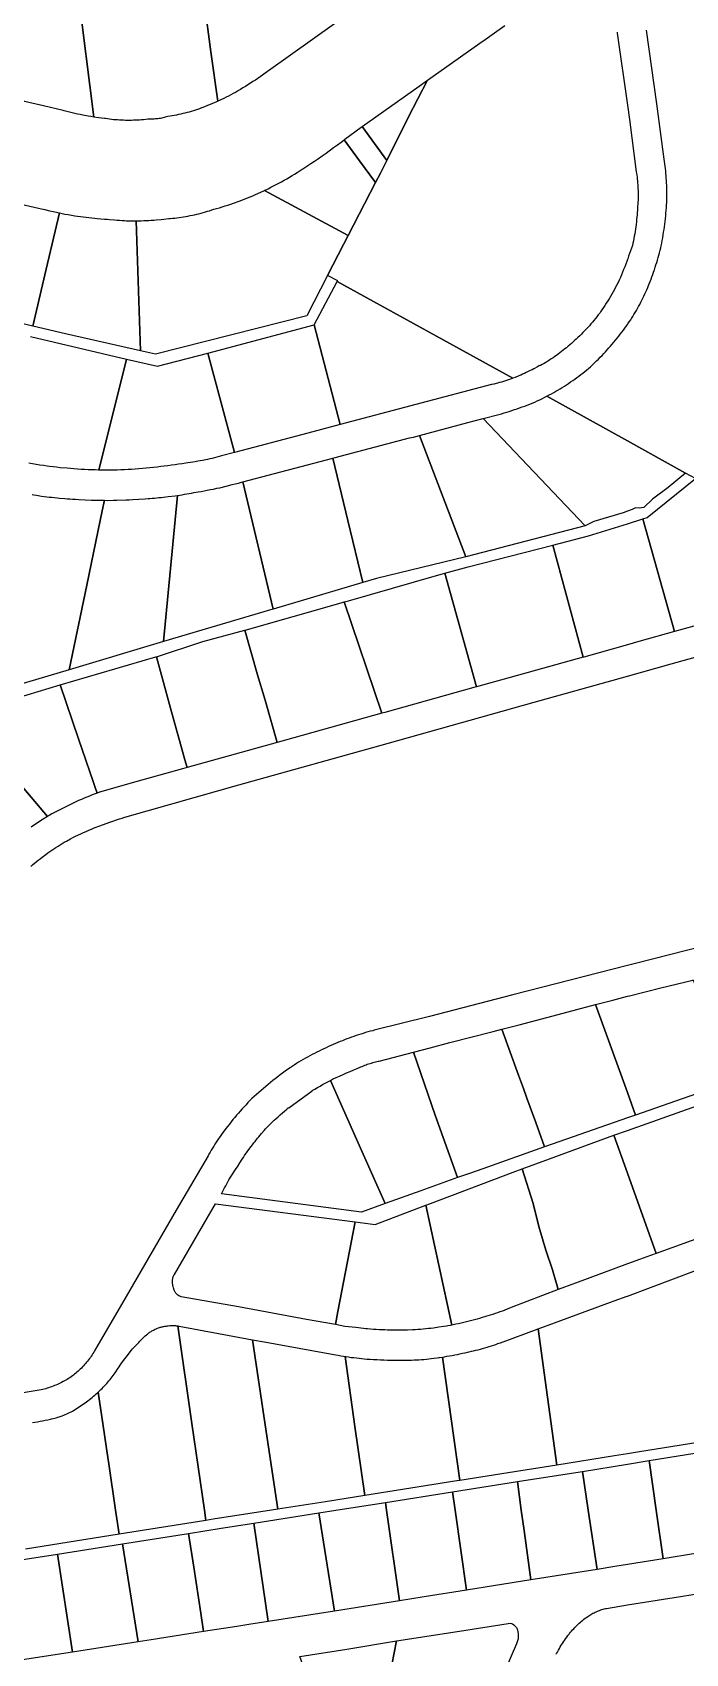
# Model space of a CAD drawing. Header units: metres. Extents: x 3 to 1005126, y 39 to 4383651.
# Drawn here: x 478726.8 to 478923.6, y 4365252.1 to 4365740.9 of the extents above; entities that cross this region are included whole.
import ezdxf

# ---------------------------------------------------------------- set-up
doc = ezdxf.new("R2010")
doc.units = ezdxf.units.M
doc.header["$MEASUREMENT"] = 0
doc.layers.add('TM_Llucmajor', color=7, linetype='Continuous')

msp = doc.modelspace()

# ---------------------------------------------------------------- linework, layer by layer
at = {"layer": 'TM_Llucmajor', "linetype": 'Continuous', "flags": 128}
for points in [[(478837.72, 4365757.76), (478797.96, 4365729.33), (478797.59, 4365729.06), (478796.87, 4365728.54), (478796.15, 4365728.03), (478795.42, 4365727.52), (478794.69, 4365727.01), (478793.96, 4365726.52), (478793.22, 4365726.03), (478792.48, 4365725.55), (478791.73, 4365725.07), (478790.98, 4365724.6), (478790.22, 4365724.14), (478789.46, 4365723.69), (478788.7, 4365723.24), (478788.62, 4365723.19), (478787.93, 4365722.81), (478787.24, 4365722.43), (478786.54, 4365722.05), (478785.84, 4365721.69), (478785.13, 4365721.33), (478784.42, 4365720.97), (478783.71, 4365720.63), (478782.61, 4365720.13), (478780.59, 4365735), (478778.62, 4365749.53)], [(478740.53, 4365752.85), (478745.28, 4365715.34), (478744.38, 4365715.49), (478743.57, 4365715.63), (478741.95, 4365715.93), (478741.14, 4365716.1), (478740.34, 4365716.27), (478739.53, 4365716.45), (478738.73, 4365716.63), (478737.13, 4365717.03), (478736.34, 4365717.24), (478736.02, 4365717.32), (478730.08, 4365718.74), (478725.7, 4365719.77), (478724.44, 4365720.07), (478724.14, 4365720.14), (478721.17, 4365720.83), (478718.19, 4365721.52), (478716.85, 4365721.83), (478706.35, 4365724.35), (478704.6, 4365724.78), (478703.01, 4365725.17), (478700.42, 4365745.82)], [(478778.62, 4365749.53), (478780.59, 4365735), (478782.61, 4365720.13), (478782.27, 4365719.96), (478781.55, 4365719.63), (478780.82, 4365719.32), (478780.09, 4365719.01), (478779.36, 4365718.71), (478778.62, 4365718.41), (478777.88, 4365718.13), (478777.77, 4365718.09), (478777.15, 4365717.87), (478776.53, 4365717.65), (478775.91, 4365717.45), (478775.28, 4365717.25), (478774.65, 4365717.06), (478774.02, 4365716.88), (478773.38, 4365716.7), (478772.75, 4365716.54), (478772.11, 4365716.38), (478771.47, 4365716.23), (478770.83, 4365716.08), (478770.18, 4365715.95), (478769.54, 4365715.82), (478768.89, 4365715.7), (478768.24, 4365715.59), (478767.54, 4365715.48), (478767.18, 4365715.38), (478766.82, 4365715.28), (478766.46, 4365715.19), (478766.09, 4365715.11), (478765.73, 4365715.04), (478765.36, 4365714.97), (478764.99, 4365714.91), (478764.62, 4365714.86), (478764.25, 4365714.82), (478763.87, 4365714.79), (478763.5, 4365714.76), (478763.13, 4365714.74), (478762.75, 4365714.73), (478762.38, 4365714.73), (478762, 4365714.76), (478761.51, 4365714.7), (478760.91, 4365714.63), (478760.3, 4365714.56), (478759.69, 4365714.51), (478759.09, 4365714.46), (478758.48, 4365714.42), (478757.87, 4365714.39), (478757.26, 4365714.37), (478756.66, 4365714.35), (478754.83, 4365714.35), (478754.22, 4365714.37), (478753.61, 4365714.4), (478753.01, 4365714.43), (478752.4, 4365714.47), (478751.79, 4365714.52), (478751.19, 4365714.57), (478750.58, 4365714.64), (478749.98, 4365714.71), (478749.37, 4365714.79), (478748.77, 4365714.88), (478748.46, 4365714.91), (478747.64, 4365715.01), (478746.83, 4365715.12), (478745.28, 4365715.34), (478740.53, 4365752.85)], [(478902.99, 4365741), (478903.01, 4365740.83), (478903.02, 4365740.66), (478906.11, 4365718.9), (478906.72, 4365714.61), (478908.77, 4365698.81), (478908.83, 4365698.41), (478908.91, 4365697.83), (478908.99, 4365697.25), (478909.06, 4365696.67), (478909.12, 4365696.09), (478909.17, 4365695.51), (478909.22, 4365694.93), (478909.25, 4365694.34), (478909.28, 4365693.76), (478909.3, 4365693.17), (478909.32, 4365692.59), (478909.32, 4365692.01), (478909.32, 4365691.42), (478909.31, 4365690.84), (478909.29, 4365690.25), (478909.26, 4365689.67), (478909.22, 4365689.09), (478909.18, 4365688.51), (478909.16, 4365688.01), (478909.12, 4365687.29), (478909.07, 4365686.58), (478909.01, 4365685.86), (478908.95, 4365685.15), (478908.88, 4365684.44), (478908.8, 4365683.72), (478908.71, 4365683.01), (478908.62, 4365682.3), (478908.52, 4365681.59), (478908.41, 4365680.89), (478908.29, 4365680.18), (478908.16, 4365679.47), (478908.03, 4365678.77), (478907.89, 4365678.07), (478907.74, 4365677.37), (478907.58, 4365676.68), (478907.31, 4365675.87), (478907.04, 4365675.05), (478906.76, 4365674.23), (478906.47, 4365673.42), (478906.18, 4365672.61), (478906.11, 4365672.42), (478905.88, 4365671.8), (478905.58, 4365670.99), (478905.27, 4365670.18), (478904.96, 4365669.38), (478904.64, 4365668.58), (478904.32, 4365667.78), (478903.99, 4365666.98), (478903.66, 4365666.19), (478903.28, 4365665.43), (478902.91, 4365664.73), (478902.54, 4365664.03), (478902.16, 4365663.33), (478901.77, 4365662.64), (478901.38, 4365661.95), (478900.98, 4365661.27), (478900.57, 4365660.59), (478900.16, 4365659.91), (478899.73, 4365659.24), (478899.31, 4365658.57), (478898.87, 4365657.91), (478898.43, 4365657.25), (478897.99, 4365656.6), (478897.75, 4365656.27), (478897.32, 4365655.7), (478896.88, 4365655.14), (478896.44, 4365654.59), (478896, 4365654.05), (478895.54, 4365653.51), (478895.09, 4365652.98), (478894.62, 4365652.45), (478894.15, 4365651.93), (478893.67, 4365651.41), (478893.19, 4365650.9), (478892.7, 4365650.4), (478892.21, 4365649.9), (478891.71, 4365649.4), (478891.2, 4365648.91), (478890.69, 4365648.43), (478890.18, 4365647.96), (478889.65, 4365647.49), (478889.2, 4365647.08), (478888.73, 4365646.66), (478888.24, 4365646.25), (478887.76, 4365645.83), (478887.27, 4365645.43), (478886.77, 4365645.03), (478886.27, 4365644.64), (478885.76, 4365644.25), (478885.25, 4365643.87), (478884.73, 4365643.5), (478884.21, 4365643.13), (478883.68, 4365642.77), (478883.15, 4365642.42), (478882.62, 4365642.07), (478882.08, 4365641.73), (478881.53, 4365641.4), (478880.99, 4365641.08), (478880.43, 4365640.76), (478879.88, 4365640.45), (478879.64, 4365640.31), (478879.59, 4365640.41), (478879.04, 4365640.1), (478877.92, 4365639.48), (478877.35, 4365639.19), (478876.79, 4365638.9), (478876.19, 4365638.6), (478875.62, 4365638.33), (478875.06, 4365638.06), (478874.52, 4365637.81), (478873.95, 4365637.57), (478873.38, 4365637.32), (478872.24, 4365636.86), (478871.59, 4365636.62), (478818.66, 4365665.78), (478818.66, 4365665.78), (478818.79, 4365666.02), (478815.73, 4365667.59), (478820.55, 4365676.93), (478821.98, 4365679.69), (478830.2, 4365695.61), (478831.66, 4365698.44), (478833.57, 4365702.26), (478840.05, 4365715.2), (478845.86, 4365726.43), (478861.63, 4365737.63), (478863.5, 4365738.95), (478865.37, 4365740.28), (478869.13, 4365742.92)], [(478926.59, 4365606.35), (478923.6, 4365608.01), (478906.11, 4365617.7), (478906.11, 4365617.7), (478881.8, 4365631.17), (478882.55, 4365631.57), (478883.21, 4365631.93), (478883.87, 4365632.3), (478884.52, 4365632.67), (478885.17, 4365633.06), (478885.82, 4365633.45), (478886.46, 4365633.84), (478887.1, 4365634.25), (478887.73, 4365634.65), (478888.36, 4365635.07), (478888.99, 4365635.49), (478889.61, 4365635.92), (478890.23, 4365636.36), (478890.84, 4365636.8), (478891.44, 4365637.25), (478892.05, 4365637.71), (478892.64, 4365638.17), (478893.23, 4365638.63), (478893.82, 4365639.11), (478894.4, 4365639.59), (478894.98, 4365640.07), (478895.41, 4365640.44), (478895.69, 4365640.76), (478896.25, 4365641.32), (478896.81, 4365641.85), (478897.35, 4365642.39), (478897.9, 4365642.93), (478898.44, 4365643.48), (478898.97, 4365644.04), (478899.49, 4365644.6), (478900.01, 4365645.17), (478900.53, 4365645.74), (478901.04, 4365646.32), (478901.54, 4365646.9), (478902.04, 4365647.49), (478902.53, 4365648.08), (478903.01, 4365648.68), (478903.49, 4365649.28), (478903.96, 4365649.89), (478904.43, 4365650.5), (478904.89, 4365651.12), (478905.34, 4365651.74), (478905.78, 4365652.37), (478906.11, 4365652.84), (478906.22, 4365653), (478906.66, 4365653.63), (478907.08, 4365654.27), (478907.33, 4365654.65), (478907.7, 4365655.25), (478908.07, 4365655.84), (478908.43, 4365656.44), (478908.79, 4365657.05), (478909.13, 4365657.66), (478909.48, 4365658.27), (478909.81, 4365658.89), (478910.14, 4365659.51), (478910.46, 4365660.13), (478910.77, 4365660.76), (478911.07, 4365661.39), (478911.37, 4365662.02), (478911.66, 4365662.66), (478911.95, 4365663.3), (478912.22, 4365663.95), (478912.49, 4365664.59), (478912.67, 4365665.04), (478912.95, 4365665.75), (478913.22, 4365666.46), (478913.48, 4365667.18), (478913.74, 4365667.89), (478913.99, 4365668.62), (478914.24, 4365669.34), (478914.47, 4365670.07), (478914.71, 4365670.79), (478914.93, 4365671.52), (478915.15, 4365672.25), (478915.36, 4365672.99), (478915.56, 4365673.72), (478915.76, 4365674.46), (478915.95, 4365675.2), (478916.13, 4365675.94), (478916.27, 4365676.56), (478916.43, 4365677.37), (478916.59, 4365678.18), (478916.74, 4365678.99), (478916.88, 4365679.81), (478917.01, 4365680.63), (478917.13, 4365681.44), (478917.25, 4365682.26), (478917.36, 4365683.08), (478917.46, 4365683.9), (478917.56, 4365684.72), (478917.64, 4365685.55), (478917.72, 4365686.37), (478917.79, 4365687.19), (478917.85, 4365688.02), (478917.9, 4365688.84), (478917.95, 4365689.67), (478917.99, 4365690.49), (478918, 4365691.13), (478918.01, 4365691.85), (478918, 4365692.58), (478917.99, 4365693.3), (478917.97, 4365694.03), (478917.95, 4365694.75), (478917.91, 4365695.48), (478917.87, 4365696.2), (478917.82, 4365696.93), (478917.76, 4365697.65), (478917.7, 4365698.37), (478917.63, 4365699.09), (478917.54, 4365699.81), (478917.45, 4365700.53), (478917.35, 4365701.25), (478917.25, 4365701.97), (478917.14, 4365702.68), (478914.95, 4365719.31), (478911.88, 4365741.53)], [(478726.19, 4365649.15), (478755.17, 4365642.38), (478746.8, 4365608.94), (478746.8, 4365608.94), (478746.7, 4365608.94), (478745.64, 4365608.97), (478744.57, 4365609), (478743.53, 4365609.04), (478742.47, 4365609.08), (478741.42, 4365609.14), (478739.3, 4365609.29), (478738.26, 4365609.37), (478737.2, 4365609.46), (478735.1, 4365609.65), (478734.05, 4365609.76), (478733, 4365609.89), (478731.96, 4365610.02), (478731.22, 4365610.11), (478730.11, 4365610.27), (478729.01, 4365610.45), (478727.91, 4365610.61), (478726.82, 4365610.79), (478725.73, 4365610.97)], [(478726.67, 4365601.53), (478727.23, 4365601.44), (478728, 4365601.32), (478729.54, 4365601.1), (478730.31, 4365601), (478731.09, 4365600.9), (478731.86, 4365600.8), (478732.63, 4365600.72), (478733.41, 4365600.63), (478734.19, 4365600.55), (478734.96, 4365600.48), (478736.52, 4365600.34), (478737.3, 4365600.29), (478738.08, 4365600.23), (478738.86, 4365600.18), (478739.63, 4365600.14), (478739.8, 4365600.13), (478740.75, 4365600.06), (478742.65, 4365599.96), (478744.55, 4365599.88), (478745.5, 4365599.86), (478746.45, 4365599.83), (478747.4, 4365599.82), (478748.49, 4365599.82), (478747.82, 4365596.62), (478747.22, 4365593.72), (478743.17, 4365574.26), (478737.87, 4365548.72), (478737.87, 4365548.72), (478718.56, 4365542.95)], [(478726.27, 4365489.4), (478726.83, 4365489.88), (478727.95, 4365490.82), (478728.53, 4365491.28), (478729.1, 4365491.74), (478729.68, 4365492.19), (478730.86, 4365493.07), (478731.45, 4365493.5), (478732.05, 4365493.92), (478732.66, 4365494.34), (478733.27, 4365494.75), (478733.88, 4365495.15), (478734.5, 4365495.55), (478735.12, 4365495.94), (478736.38, 4365496.7), (478737.01, 4365497.07), (478738.29, 4365497.79), (478738.94, 4365498.14), (478739.72, 4365498.52), (478741.34, 4365499.28), (478742.15, 4365499.64), (478742.97, 4365500), (478743.78, 4365500.36), (478744.61, 4365500.7), (478745.43, 4365501.04), (478747.09, 4365501.7), (478747.92, 4365502.02), (478750.44, 4365502.92), (478751.29, 4365503.2), (478752.13, 4365503.48), (478752.98, 4365503.76), (478753.83, 4365504.02), (478754.66, 4365504.26), (478789.03, 4365514.04), (478833.72, 4365526.5), (478878.04, 4365538.93), (478906.1, 4365546.78), (478919.3, 4365550.47), (478954.79, 4365560.4)], [(478718.61, 4365539.16), (478735.15, 4365544.18), (478740.7, 4365527.9), (478745.18, 4365514.78), (478745.72, 4365513.2), (478746.28, 4365511.54), (478745.68, 4365511.31), (478744.83, 4365510.99), (478744, 4365510.65), (478743.17, 4365510.32), (478742.34, 4365509.97), (478741.52, 4365509.62), (478740.68, 4365509.26), (478739.87, 4365508.89), (478739.05, 4365508.52), (478738.23, 4365508.13), (478737.42, 4365507.74), (478735.82, 4365506.94), (478735.02, 4365506.53), (478734.23, 4365506.11), (478733.43, 4365505.69), (478732.64, 4365505.25), (478731.84, 4365504.8), (478731.42, 4365504.54), (478731.36, 4365504.5), (478696.74, 4365545.29)], [(478696.74, 4365545.29), (478731.36, 4365504.5), (478729.97, 4365503.64), (478729.24, 4365503.18), (478728.52, 4365502.7), (478727.1, 4365501.74), (478726.39, 4365501.25)], [(478934.2, 4365466.65), (478908.52, 4365460.21), (478906.1, 4365459.59), (478871.59, 4365450.68), (478846.44, 4365444.22), (478829.78, 4365440.02), (478829.33, 4365439.9), (478828.61, 4365439.72), (478827.89, 4365439.52), (478827.18, 4365439.32), (478826.47, 4365439.11), (478825.76, 4365438.9), (478825.05, 4365438.67), (478824.35, 4365438.44), (478823.65, 4365438.2), (478822.95, 4365437.95), (478822.25, 4365437.7), (478821.56, 4365437.44), (478820.87, 4365437.17), (478820.18, 4365436.89), (478819.49, 4365436.61), (478818.81, 4365436.32), (478818.13, 4365436.02), (478817.45, 4365435.72), (478816.73, 4365435.41), (478816.02, 4365435.1), (478815.3, 4365434.78), (478814.59, 4365434.46), (478813.89, 4365434.12), (478813.18, 4365433.78), (478812.48, 4365433.43), (478811.79, 4365433.08), (478811.09, 4365432.71), (478810.4, 4365432.34), (478809.72, 4365431.97), (478809.04, 4365431.58), (478808.36, 4365431.19), (478807.69, 4365430.8), (478807.01, 4365430.39), (478806.35, 4365429.98), (478805.69, 4365429.56), (478805.03, 4365429.14), (478804.42, 4365428.73), (478803.67, 4365428.2), (478802.91, 4365427.66), (478802.17, 4365427.11), (478801.43, 4365426.56), (478800.69, 4365426), (478799.96, 4365425.43), (478799.23, 4365424.86), (478798.51, 4365424.28), (478797.79, 4365423.69), (478797.08, 4365423.1), (478796.37, 4365422.5), (478795.67, 4365421.9), (478794.97, 4365421.29), (478794.28, 4365420.67), (478793.59, 4365420.05), (478792.92, 4365419.43), (478792.32, 4365418.82), (478791.73, 4365418.21), (478791.15, 4365417.59), (478790.57, 4365416.96), (478789.99, 4365416.33), (478789.42, 4365415.69), (478788.86, 4365415.05), (478788.31, 4365414.4), (478787.76, 4365413.75), (478787.21, 4365413.09), (478786.67, 4365412.43), (478786.14, 4365411.76), (478785.62, 4365411.09), (478785.1, 4365410.41), (478784.6, 4365409.75), (478784.18, 4365409.19), (478783.76, 4365408.62), (478783.35, 4365408.05), (478782.95, 4365407.47), (478782.55, 4365406.88), (478782.16, 4365406.3), (478781.78, 4365405.7), (478781.4, 4365405.11), (478781.03, 4365404.51), (478780.67, 4365403.9), (478780.31, 4365403.3), (478779.97, 4365402.68), (478779.71, 4365402.22), (478770.08, 4365385.77), (478755.04, 4365359.74), (478745.5, 4365343.36), (478745.26, 4365342.96), (478745.01, 4365342.56), (478744.76, 4365342.17), (478744.49, 4365341.79), (478744.23, 4365341.41), (478743.95, 4365341.03), (478743.67, 4365340.66), (478743.38, 4365340.29), (478743.09, 4365339.93), (478742.79, 4365339.58), (478742.49, 4365339.22), (478742.17, 4365338.88), (478741.86, 4365338.54), (478741.53, 4365338.2), (478741.2, 4365337.87), (478740.87, 4365337.55), (478740.53, 4365337.23), (478740.18, 4365336.92), (478739.83, 4365336.61), (478739.48, 4365336.31), (478739.19, 4365336.08), (478738.81, 4365335.81), (478738.42, 4365335.54), (478738.03, 4365335.28), (478737.63, 4365335.03), (478737.23, 4365334.79), (478736.82, 4365334.55), (478736.41, 4365334.32), (478736, 4365334.1), (478735.58, 4365333.88), (478735.16, 4365333.67), (478734.73, 4365333.47), (478734.3, 4365333.27), (478733.87, 4365333.08), (478733.44, 4365332.9), (478733, 4365332.73), (478732.56, 4365332.57), (478732.12, 4365332.41), (478731.67, 4365332.26), (478731.22, 4365332.12), (478730.77, 4365331.98), (478730.32, 4365331.85), (478729.87, 4365331.73), (478729.43, 4365331.62), (478704.97, 4365327.65)], [(478726.75, 4365321.74), (478727.53, 4365321.87), (478728.3, 4365322), (478729.08, 4365322.14), (478729.86, 4365322.29), (478730.63, 4365322.44), (478731.39, 4365322.59), (478732.19, 4365322.76), (478732.56, 4365322.84), (478733.02, 4365322.96), (478733.95, 4365323.21), (478734.42, 4365323.36), (478734.86, 4365323.51), (478735.77, 4365323.82), (478736.23, 4365324.01), (478736.66, 4365324.18), (478737.11, 4365324.38), (478737.55, 4365324.57), (478737.98, 4365324.77), (478738.42, 4365324.99), (478738.84, 4365325.21), (478741.75, 4365327.14), (478742.18, 4365327.43), (478742.63, 4365327.73), (478743.06, 4365328.04), (478743.5, 4365328.35), (478743.95, 4365328.7), (478744.35, 4365329.02), (478744.77, 4365329.35), (478745.19, 4365329.69), (478745.6, 4365330.04), (478746.01, 4365330.41), (478746.39, 4365330.76), (478746.58, 4365330.93), (478748.09, 4365320.76), (478749.49, 4365311.28), (478749.78, 4365309.33), (478751.83, 4365295.36), (478752.9, 4365288.12), (478724.67, 4365283.64)], [(478884.65, 4365251.92), (478884.75, 4365252.12), (478885, 4365252.58), (478885.28, 4365253.1), (478885.58, 4365253.61), (478885.87, 4365254.11), (478886.18, 4365254.62), (478886.49, 4365255.11), (478886.81, 4365255.61), (478887.14, 4365256.1), (478887.47, 4365256.58), (478887.81, 4365257.06), (478888.15, 4365257.54), (478888.51, 4365258.01), (478888.67, 4365258.21), (478888.97, 4365258.57), (478889.27, 4365258.92), (478889.58, 4365259.27), (478889.9, 4365259.62), (478890.23, 4365259.95), (478890.56, 4365260.29), (478890.89, 4365260.62), (478891.23, 4365260.94), (478891.58, 4365261.26), (478891.93, 4365261.57), (478892.28, 4365261.87), (478892.64, 4365262.17), (478893.01, 4365262.47), (478893.38, 4365262.75), (478893.75, 4365263.03), (478894.14, 4365263.31), (478894.44, 4365263.51), (478894.75, 4365263.7), (478895.06, 4365263.89), (478895.38, 4365264.07), (478895.7, 4365264.25), (478896.03, 4365264.41), (478896.36, 4365264.57), (478896.69, 4365264.72), (478897.03, 4365264.87), (478897.37, 4365265.01), (478897.71, 4365265.14), (478898.05, 4365265.26), (478898.4, 4365265.37), (478898.75, 4365265.48), (478899.1, 4365265.58), (478899.46, 4365265.67), (478899.77, 4365265.75), (478906.1, 4365266.77), (478922.13, 4365269.34), (478940.7, 4365272.29)], [(478834.44, 4365245.09), (478836.5, 4365255.93), (478855.53, 4365258.9), (478870.14, 4365261.23), (478870.76, 4365261.28), (478871.17, 4365261.18), (478871.49, 4365261.04), (478871.82, 4365260.82), (478872.16, 4365260.5), (478872.4, 4365260.26), (478872.49, 4365260.15), (478872.57, 4365260.05), (478872.65, 4365259.93), (478872.73, 4365259.82), (478872.79, 4365259.7), (478872.85, 4365259.57), (478872.9, 4365259.45), (478872.95, 4365259.31), (478872.98, 4365259.18), (478873.01, 4365259.05), (478873.03, 4365258.91), (478873.06, 4365258.8), (478873.1, 4365258.57), (478873.14, 4365258.35), (478873.16, 4365258.12), (478873.18, 4365257.89), (478873.2, 4365257.67), (478873.2, 4365257.43), (478873.2, 4365257.21), (478873.19, 4365256.98), (478873.17, 4365256.75), (478873.14, 4365256.52), (478872.66, 4365255.1), (478867.27, 4365242.51)]]:
    msp.add_lwpolyline(points, dxfattribs=at)
for points in [[(478833.57, 4365702.26), (478826.17, 4365712.5), (478843.33, 4365724.63), (478845.86, 4365726.43), (478840.05, 4365715.2), (478833.57, 4365702.26)], [(478830.2, 4365695.61), (478825.39, 4365702.12), (478820.7, 4365708.47), (478820.96, 4365708.67), (478825.89, 4365712.3), (478826.17, 4365712.5), (478833.57, 4365702.26), (478831.66, 4365698.44), (478830.2, 4365695.61)], [(478821.98, 4365679.69), (478796.74, 4365693.22), (478797.83, 4365693.76), (478798.65, 4365694.17), (478799.46, 4365694.59), (478800.26, 4365695.01), (478801.07, 4365695.44), (478801.86, 4365695.87), (478802.66, 4365696.31), (478803.45, 4365696.77), (478804.23, 4365697.22), (478805.02, 4365697.69), (478805.79, 4365698.16), (478806.57, 4365698.63), (478808.11, 4365699.61), (478808.31, 4365699.74), (478809.48, 4365700.52), (478810.65, 4365701.31), (478811.81, 4365702.1), (478812.97, 4365702.9), (478814.13, 4365703.71), (478815.28, 4365704.52), (478817.56, 4365706.16), (478818.7, 4365706.99), (478819.83, 4365707.83), (478820.7, 4365708.47), (478825.39, 4365702.12), (478830.2, 4365695.61), (478821.98, 4365679.69)], [(478726.89, 4365652.33), (478698.88, 4365658.95), (478706.85, 4365692.94), (478709.43, 4365692.43), (478711.56, 4365691.89), (478713.69, 4365691.35), (478728.65, 4365687.91), (478729.5, 4365687.69), (478730.5, 4365687.45), (478731.5, 4365687.21), (478732.51, 4365686.97), (478733.51, 4365686.75), (478734.89, 4365686.45), (478730.9, 4365669.45), (478726.89, 4365652.33)], [(478759.3, 4365644.89), (478758.06, 4365684.09), (478758.82, 4365684.1), (478759.57, 4365684.11), (478760.33, 4365684.13), (478761.09, 4365684.16), (478761.84, 4365684.2), (478762.6, 4365684.25), (478763.35, 4365684.3), (478764.11, 4365684.35), (478765.61, 4365684.49), (478766.36, 4365684.57), (478767.86, 4365684.75), (478768.31, 4365684.79), (478768.99, 4365684.85), (478769.66, 4365684.92), (478770.33, 4365685), (478770.99, 4365685.09), (478772.33, 4365685.29), (478772.99, 4365685.4), (478773.65, 4365685.52), (478774.32, 4365685.65), (478774.98, 4365685.78), (478775.64, 4365685.92), (478776.29, 4365686.07), (478776.95, 4365686.23), (478777.6, 4365686.39), (478778.9, 4365686.75), (478779.55, 4365686.94), (478780.19, 4365687.13), (478780.84, 4365687.34), (478781.48, 4365687.55), (478782.29, 4365687.78), (478783.15, 4365688.03), (478784, 4365688.29), (478784.85, 4365688.56), (478785.7, 4365688.84), (478786.54, 4365689.12), (478787.38, 4365689.41), (478789.06, 4365690.01), (478789.89, 4365690.33), (478791.55, 4365690.97), (478792.37, 4365691.31), (478793.2, 4365691.65), (478794.02, 4365692), (478795.64, 4365692.72), (478796.74, 4365693.22), (478821.98, 4365679.69), (478820.55, 4365676.93), (478815.73, 4365667.59), (478809.45, 4365655.42), (478763.88, 4365643.85), (478759.3, 4365644.89)], [(478759.3, 4365644.89), (478736.72, 4365650.01), (478726.89, 4365652.33), (478730.9, 4365669.45), (478734.89, 4365686.45), (478736.53, 4365686.12), (478737.54, 4365685.93), (478738.55, 4365685.74), (478739.57, 4365685.56), (478745.45, 4365684.9), (478746.28, 4365684.82), (478748.53, 4365684.61), (478749.28, 4365684.55), (478750.03, 4365684.48), (478751.53, 4365684.36), (478752.29, 4365684.3), (478753.04, 4365684.25), (478753.79, 4365684.19), (478754.54, 4365684.14), (478755.03, 4365684.12), (478755.79, 4365684.1), (478756.55, 4365684.09), (478758.06, 4365684.09), (478759.3, 4365644.89)], [(478819.5, 4365622.64), (478811.65, 4365652.68), (478818.66, 4365665.78), (478871.59, 4365636.62), (478870.51, 4365636.23), (478869.93, 4365636.02), (478869.36, 4365635.84), (478868.16, 4365635.48), (478867.57, 4365635.31), (478866.99, 4365635.15), (478865.79, 4365634.85), (478865.16, 4365634.71), (478819.5, 4365622.64)], [(478787.64, 4365614.21), (478779.6, 4365644.22), (478811.65, 4365652.68), (478819.5, 4365622.64), (478808.27, 4365619.67), (478787.64, 4365614.21)], [(478787.64, 4365614.21), (478783.78, 4365613.19), (478783.08, 4365613), (478782.36, 4365612.81), (478781.65, 4365612.63), (478780.93, 4365612.46), (478780.2, 4365612.29), (478779.5, 4365612.14), (478778.04, 4365611.83), (478777.31, 4365611.71), (478776.59, 4365611.57), (478775.86, 4365611.44), (478775.12, 4365611.33), (478774.4, 4365611.22), (478773.63, 4365611.12), (478773.02, 4365611.01), (478771.94, 4365610.85), (478770.85, 4365610.69), (478769.78, 4365610.53), (478768.68, 4365610.38), (478767.59, 4365610.22), (478766.5, 4365610.09), (478765.43, 4365609.96), (478764.34, 4365609.83), (478762.15, 4365609.61), (478761.06, 4365609.5), (478759.96, 4365609.41), (478758.88, 4365609.32), (478756.68, 4365609.15), (478755.6, 4365609.08), (478754.49, 4365609.02), (478753.41, 4365608.97), (478752.33, 4365608.93), (478751.97, 4365608.91), (478750.92, 4365608.91), (478749.86, 4365608.89), (478748.81, 4365608.91), (478747.75, 4365608.91), (478746.8, 4365608.94), (478755.17, 4365642.38), (478764.43, 4365640.21), (478779.6, 4365644.22), (478787.64, 4365614.21)], [(478893.35, 4365592.11), (478862.6, 4365624.5), (478867.35, 4365625.7), (478868.14, 4365625.93), (478868.93, 4365626.15), (478869.71, 4365626.39), (478870.49, 4365626.63), (478871.27, 4365626.88), (478872.05, 4365627.14), (478872.83, 4365627.4), (478873.6, 4365627.67), (478874.37, 4365627.95), (478875.14, 4365628.24), (478875.9, 4365628.53), (478876.66, 4365628.83), (478877.42, 4365629.13), (478878.18, 4365629.44), (478878.93, 4365629.76), (478879.18, 4365629.86), (478879.86, 4365630.19), (478880.54, 4365630.52), (478881.21, 4365630.87), (478881.8, 4365631.17), (478906.11, 4365617.7), (478923.6, 4365608.01), (478918.38, 4365603.65), (478913.67, 4365600.11), (478911.02, 4365597.61), (478909.66, 4365597.45), (478908.5, 4365597.54), (478908.12, 4365597.39), (478907.51, 4365597.09), (478906.11, 4365596.55), (478904.83, 4365596.06), (478895.97, 4365593.41), (478893.35, 4365592.11)], [(478857.43, 4365582.8), (478843.46, 4365619.36), (478858, 4365623.29), (478862.6, 4365624.5), (478893.35, 4365592.11), (478857.43, 4365582.8)], [(478826.33, 4365575.04), (478821.81, 4365593.77), (478817.27, 4365612.51), (478818.03, 4365612.71), (478840.47, 4365618.62), (478841.67, 4365618.88), (478843.46, 4365619.36), (478857.43, 4365582.8), (478830.47, 4365576.28), (478826.33, 4365575.04)], [(478799.36, 4365566.99), (478790.14, 4365605.38), (478817.27, 4365612.51), (478821.81, 4365593.77), (478826.33, 4365575.04), (478799.36, 4365566.99)], [(478766.24, 4365557.22), (478768.38, 4365579.25), (478770.52, 4365601.29), (478771.91, 4365601.51), (478772.6, 4365601.62), (478773.3, 4365601.74), (478774, 4365601.86), (478774.69, 4365601.99), (478775.39, 4365602.12), (478776.08, 4365602.25), (478776.77, 4365602.38), (478777.59, 4365602.51), (478778.53, 4365602.69), (478779.48, 4365602.86), (478780.42, 4365603.04), (478781.36, 4365603.22), (478782.31, 4365603.43), (478783.24, 4365603.62), (478785.12, 4365604.06), (478786.98, 4365604.53), (478787.91, 4365604.77), (478788.84, 4365605.02), (478789.76, 4365605.28), (478790.14, 4365605.38), (478799.36, 4365566.99), (478799.25, 4365566.96), (478766.24, 4365557.22)], [(478920.29, 4365560.25), (478910.77, 4365594.2), (478912.03, 4365594.59), (478926.59, 4365606.35), (478933.92, 4365602.27), (478944.18, 4365596.57), (478956.07, 4365590.17), (478979.7, 4365576.93), (478979.02, 4365576.73), (478948.79, 4365568.37), (478926.13, 4365561.89), (478920.29, 4365560.25)], [(478737.87, 4365548.72), (478743.17, 4365574.26), (478747.22, 4365593.72), (478747.82, 4365596.62), (478748.49, 4365599.82), (478749.31, 4365599.8), (478751.21, 4365599.82), (478752.17, 4365599.83), (478755.02, 4365599.92), (478755.97, 4365599.96), (478756.92, 4365600.01), (478758.82, 4365600.13), (478760.72, 4365600.27), (478761.67, 4365600.35), (478762.14, 4365600.39), (478762.83, 4365600.44), (478763.53, 4365600.5), (478764.22, 4365600.55), (478764.92, 4365600.62), (478765.62, 4365600.69), (478767.02, 4365600.84), (478767.71, 4365600.93), (478769.81, 4365601.19), (478770.52, 4365601.29), (478768.38, 4365579.25), (478766.24, 4365557.22), (478737.87, 4365548.72)], [(478892.79, 4365552.52), (478883.62, 4365586.33), (478894.35, 4365589.1), (478906.11, 4365592.75), (478910.77, 4365594.2), (478920.29, 4365560.25), (478909.54, 4365557.22), (478906.1, 4365556.26), (478892.97, 4365552.57), (478892.79, 4365552.52)], [(478860.62, 4365543.59), (478851.03, 4365577.87), (478858.13, 4365579.78), (478883.62, 4365586.33), (478892.79, 4365552.52), (478874.39, 4365547.43), (478860.62, 4365543.59)], [(478832.06, 4365535.62), (478820.69, 4365569.16), (478822.06, 4365569.55), (478848.52, 4365577.19), (478850.33, 4365577.68), (478851.03, 4365577.87), (478860.62, 4365543.59), (478859.81, 4365543.36), (478832.99, 4365535.88), (478832.06, 4365535.62)], [(478794.65, 4365547.22), (478790.77, 4365560.64), (478790.93, 4365560.68), (478819.79, 4365568.9), (478820.69, 4365569.16), (478832.06, 4365535.62), (478803.09, 4365527.49), (478800.57, 4365526.79), (478796.88, 4365539.52), (478794.65, 4365547.22)], [(478773.37, 4365519.21), (478772.7, 4365521.61), (478772.1, 4365523.81), (478768.72, 4365536.02), (478764.13, 4365552.62), (478778.09, 4365557.27), (478790.77, 4365560.64), (478794.65, 4365547.22), (478796.88, 4365539.52), (478800.57, 4365526.79), (478773.37, 4365519.21)], [(478746.28, 4365511.54), (478745.72, 4365513.2), (478745.18, 4365514.78), (478740.7, 4365527.9), (478735.15, 4365544.18), (478763.99, 4365552.58), (478764.13, 4365552.62), (478768.72, 4365536.02), (478772.1, 4365523.81), (478772.7, 4365521.61), (478773.37, 4365519.21), (478771.98, 4365518.82), (478756.88, 4365514.6), (478747.35, 4365511.94), (478747.28, 4365511.9), (478746.52, 4365511.63), (478746.28, 4365511.54)], [(478906.1, 4365421.31), (478896.5, 4365447.79), (478898.45, 4365448.3), (478901.72, 4365449.16), (478906.1, 4365450.27), (478906.69, 4365450.42), (478916.14, 4365452.8), (478925.83, 4365455.19), (478925.94, 4365455.22), (478937.01, 4365424.4), (478908.58, 4365414.47), (478906.1, 4365421.31)], [(478881.15, 4365404.88), (478878.48, 4365412.24), (478875.81, 4365419.59), (478874.75, 4365422.5), (478873.31, 4365426.46), (478868.26, 4365440.38), (478873.45, 4365441.71), (478885.22, 4365444.82), (478896.5, 4365447.79), (478906.1, 4365421.31), (478908.58, 4365414.47), (478906.1, 4365413.6), (478881.4, 4365404.97), (478881.15, 4365404.88)], [(478854.93, 4365395.6), (478848.14, 4365414.48), (478841.66, 4365433.48), (478846.66, 4365434.75), (478852.61, 4365436.36), (478865.62, 4365439.7), (478868.26, 4365440.38), (478873.31, 4365426.46), (478874.75, 4365422.5), (478875.81, 4365419.59), (478878.48, 4365412.24), (478881.15, 4365404.88), (478862.51, 4365398.31), (478858.55, 4365396.9), (478854.93, 4365395.6)], [(478833.08, 4365387.77), (478824.84, 4365406.35), (478816.62, 4365424.94), (478817.25, 4365425.26), (478818.3, 4365425.75), (478819.36, 4365426.24), (478820.42, 4365426.72), (478821.48, 4365427.19), (478822.55, 4365427.65), (478823.62, 4365428.11), (478824.69, 4365428.56), (478825.75, 4365428.99), (478826.13, 4365429.16), (478826.53, 4365429.32), (478826.92, 4365429.48), (478827.31, 4365429.62), (478827.71, 4365429.77), (478828.11, 4365429.91), (478828.52, 4365430.04), (478828.92, 4365430.16), (478829.33, 4365430.28), (478829.74, 4365430.4), (478830.15, 4365430.5), (478830.56, 4365430.6), (478830.97, 4365430.7), (478831.32, 4365430.77), (478841.66, 4365433.48), (478848.14, 4365414.48), (478854.93, 4365395.6), (478843.84, 4365391.63), (478833.08, 4365387.77)], [(478833.08, 4365387.77), (478825.96, 4365385.22), (478783.78, 4365390.71), (478784.08, 4365391.32), (478784.38, 4365391.92), (478784.7, 4365392.53), (478785.02, 4365393.13), (478785.34, 4365393.72), (478785.68, 4365394.32), (478786.01, 4365394.91), (478786.71, 4365396.07), (478787.07, 4365396.65), (478787.81, 4365397.79), (478788.19, 4365398.36), (478788.54, 4365398.88), (478789.24, 4365400.02), (478789.96, 4365401.16), (478790.34, 4365401.72), (478790.71, 4365402.28), (478791.49, 4365403.38), (478792.29, 4365404.46), (478793.11, 4365405.52), (478793.53, 4365406.05), (478793.88, 4365406.48), (478794.64, 4365407.46), (478795.03, 4365407.95), (478795.42, 4365408.43), (478795.82, 4365408.9), (478796.64, 4365409.84), (478797.05, 4365410.3), (478797.91, 4365411.2), (478798.34, 4365411.65), (478798.78, 4365412.08), (478799.23, 4365412.52), (478799.68, 4365412.94), (478800.14, 4365413.36), (478800.79, 4365413.95), (478801.44, 4365414.53), (478802.1, 4365415.11), (478802.77, 4365415.67), (478803.43, 4365416.24), (478803.9, 4365416.62), (478804.02, 4365416.66), (478811.06, 4365421.82), (478811.12, 4365421.87), (478811.9, 4365422.32), (478812.67, 4365422.77), (478813.46, 4365423.22), (478814.24, 4365423.65), (478815.03, 4365424.08), (478815.82, 4365424.51), (478816.62, 4365424.94), (478824.84, 4365406.35), (478833.08, 4365387.77)], [(478906.1, 4365396.95), (478902, 4365408.39), (478906.1, 4365409.84), (478927, 4365417.26), (478927.26, 4365417.35), (478939.9, 4365381.89), (478936.47, 4365380.61), (478930.02, 4365378.23), (478914.78, 4365372.72), (478906.1, 4365396.95)], [(478885.22, 4365361.85), (478883.47, 4365367.77), (478881.47, 4365373.69), (478879.42, 4365380.9), (478877.65, 4365387.77), (478874.42, 4365398.23), (478882.66, 4365401.26), (478902, 4365408.39), (478906.1, 4365396.95), (478914.78, 4365372.72), (478913.08, 4365372.1), (478909.71, 4365370.93), (478906.1, 4365369.59), (478890.4, 4365363.75), (478887.1, 4365362.57), (478885.22, 4365361.85)], [(478853.22, 4365351.16), (478845.38, 4365387.27), (478846.78, 4365387.8), (478871.68, 4365397.22), (478874.42, 4365398.23), (478877.65, 4365387.77), (478879.42, 4365380.9), (478881.47, 4365373.69), (478883.47, 4365367.77), (478885.22, 4365361.85), (478871.06, 4365356.42), (478870.54, 4365356.21), (478869.83, 4365355.93), (478869.11, 4365355.65), (478868.4, 4365355.38), (478867.67, 4365355.12), (478866.95, 4365354.86), (478866.22, 4365354.61), (478865.49, 4365354.37), (478864.76, 4365354.14), (478864.02, 4365353.92), (478863.29, 4365353.7), (478863.13, 4365353.65), (478862.35, 4365353.41), (478861.56, 4365353.17), (478860.77, 4365352.94), (478859.98, 4365352.72), (478859.18, 4365352.51), (478858.39, 4365352.3), (478857.59, 4365352.1), (478856.79, 4365351.91), (478855.99, 4365351.73), (478855.18, 4365351.55), (478854.38, 4365351.38), (478853.57, 4365351.22), (478853.22, 4365351.16)], [(478818.14, 4365351.31), (478809.42, 4365352.82), (478788.86, 4365356.64), (478771.65, 4365359.71), (478771.23, 4365359.84), (478770.9, 4365359.99), (478770.59, 4365360.19), (478770.39, 4365360.38), (478770.27, 4365360.51), (478770.01, 4365360.8), (478769.85, 4365361.01), (478769.78, 4365361.12), (478769.53, 4365361.73), (478769.31, 4365362.36), (478769.19, 4365362.76), (478769.14, 4365362.97), (478769.1, 4365363.18), (478769.06, 4365363.39), (478769.04, 4365363.6), (478769.02, 4365363.82), (478769.01, 4365364.03), (478769.01, 4365364.24), (478769.02, 4365364.46), (478769.01, 4365364.61), (478769.02, 4365364.76), (478769.03, 4365364.91), (478769.05, 4365365.06), (478769.07, 4365365.21), (478769.1, 4365365.36), (478769.14, 4365365.51), (478769.19, 4365365.65), (478769.24, 4365365.79), (478769.3, 4365365.93), (478769.37, 4365366.07), (478769.44, 4365366.2), (478769.52, 4365366.33), (478769.61, 4365366.45), (478779.45, 4365383.41), (478781.92, 4365387.66), (478824, 4365382.29), (478818.86, 4365355.26), (478818.14, 4365351.31)], [(478853.22, 4365351.16), (478852.76, 4365351.07), (478851.95, 4365350.93), (478851.57, 4365350.86), (478850.79, 4365350.72), (478849.23, 4365350.48), (478847.67, 4365350.26), (478846.88, 4365350.17), (478846.1, 4365350.08), (478844.52, 4365349.92), (478843.74, 4365349.86), (478842.95, 4365349.8), (478842.16, 4365349.75), (478841.37, 4365349.71), (478839.79, 4365349.65), (478839.02, 4365349.64), (478838.16, 4365349.63), (478837.29, 4365349.62), (478836.43, 4365349.62), (478835.56, 4365349.63), (478834.7, 4365349.64), (478833.83, 4365349.66), (478832.97, 4365349.69), (478832.1, 4365349.73), (478831.24, 4365349.77), (478830.38, 4365349.82), (478829.52, 4365349.87), (478828.66, 4365349.93), (478827.79, 4365349.99), (478827.3, 4365350.04), (478826.54, 4365350.11), (478825.77, 4365350.2), (478825, 4365350.29), (478824.23, 4365350.39), (478820.97, 4365350.76), (478818.14, 4365351.31), (478818.86, 4365355.26), (478824, 4365382.29), (478830.12, 4365381.51), (478845.38, 4365387.27), (478853.22, 4365351.16)], [(478900.96, 4365358.09), (478902.07, 4365358.5), (478906.06, 4365359.89), (478906.1, 4365359.9), (478926.89, 4365367.66), (478934.26, 4365316.83), (478909.76, 4365312.91), (478906.1, 4365312.33), (478902.24, 4365311.71), (478884.8, 4365308.94), (478882.01, 4365329.44), (478879.21, 4365350.02), (478884.12, 4365351.82), (478900.96, 4365358.09)], [(478751.83, 4365295.36), (478749.78, 4365309.33), (478749.49, 4365311.28), (478748.09, 4365320.76), (478746.58, 4365330.93), (478746.66, 4365331), (478747.04, 4365331.35), (478747.4, 4365331.7), (478747.76, 4365332.04), (478748.13, 4365332.41), (478748.49, 4365332.79), (478748.83, 4365333.16), (478749.17, 4365333.54), (478749.83, 4365334.3), (478750.17, 4365334.71), (478750.48, 4365335.12), (478750.78, 4365335.51), (478751.1, 4365335.92), (478751.4, 4365336.35), (478751.68, 4365336.76), (478751.89, 4365337.06), (478752.41, 4365337.84), (478752.93, 4365338.59), (478753.46, 4365339.34), (478754.56, 4365340.84), (478755.1, 4365341.58), (478756.21, 4365343.05), (478756.61, 4365343.56), (478756.89, 4365343.95), (478758.8, 4365345.95), (478759.11, 4365346.28), (478759.44, 4365346.61), (478759.77, 4365346.95), (478760.09, 4365347.25), (478760.43, 4365347.57), (478760.77, 4365347.87), (478761.11, 4365348.18), (478761.43, 4365348.44), (478761.64, 4365348.61), (478761.86, 4365348.77), (478762.09, 4365348.94), (478762.31, 4365349.09), (478762.55, 4365349.24), (478762.78, 4365349.39), (478763.02, 4365349.52), (478763.27, 4365349.66), (478763.53, 4365349.79), (478763.76, 4365349.9), (478764.02, 4365350.01), (478764.29, 4365350.13), (478764.52, 4365350.22), (478765.06, 4365350.4), (478765.32, 4365350.48), (478765.59, 4365350.55), (478765.88, 4365350.62), (478766.12, 4365350.68), (478766.41, 4365350.72), (478766.69, 4365350.78), (478766.98, 4365350.81), (478767.14, 4365350.84), (478767.44, 4365350.89), (478767.69, 4365350.94), (478768.15, 4365351), (478768.66, 4365351.03), (478768.89, 4365351.04), (478769.12, 4365351.04), (478769.35, 4365351.03), (478769.61, 4365351.01), (478769.87, 4365351), (478770.1, 4365350.97), (478770.32, 4365350.94), (478770.6, 4365350.89), (478774.84, 4365321.53), (478778.61, 4365295.36), (478779.06, 4365292.28), (478752.9, 4365288.12), (478751.83, 4365295.36)], [(478770.6, 4365350.89), (478770.79, 4365350.84), (478770.96, 4365350.81), (478793.08, 4365346.73), (478796.94, 4365321.11), (478800.78, 4365295.67), (478798.78, 4365295.36), (478781.27, 4365292.63), (478779.06, 4365292.28), (478778.61, 4365295.36), (478774.84, 4365321.53), (478770.6, 4365350.89)], [(478855.55, 4365304.31), (478850.32, 4365341.52), (478850.95, 4365341.63), (478851.72, 4365341.75), (478852.52, 4365341.88), (478853.29, 4365342.03), (478854.06, 4365342.17), (478854.85, 4365342.32), (478855.62, 4365342.48), (478856.4, 4365342.65), (478857.16, 4365342.83), (478857.93, 4365343), (478858.43, 4365343.13), (478859.07, 4365343.26), (478859.74, 4365343.41), (478860.44, 4365343.56), (478861.12, 4365343.74), (478861.78, 4365343.9), (478862.45, 4365344.08), (478863.12, 4365344.27), (478863.81, 4365344.48), (478864.45, 4365344.68), (478865.12, 4365344.88), (478865.79, 4365345.11), (478866.44, 4365345.33), (478867.09, 4365345.57), (478867.77, 4365345.81), (478867.84, 4365345.84), (478879.21, 4365350.02), (478882.01, 4365329.44), (478884.8, 4365308.94), (478870.2, 4365306.63), (478855.55, 4365304.31)], [(478793.08, 4365346.73), (478796.64, 4365346.07), (478818.2, 4365342.22), (478818.96, 4365342.07), (478819.72, 4365341.92), (478820.51, 4365341.78), (478821, 4365341.71), (478823.98, 4365320.61), (478826.93, 4365299.78), (478815.06, 4365297.9), (478800.78, 4365295.67), (478796.94, 4365321.11), (478793.08, 4365346.73)], [(478821, 4365341.71), (478821.29, 4365341.66), (478822.06, 4365341.54), (478822.82, 4365341.42), (478823.62, 4365341.33), (478824.41, 4365341.23), (478825.2, 4365341.14), (478825.99, 4365341.06), (478826.77, 4365340.99), (478827.55, 4365340.92), (478828.37, 4365340.85), (478828.6, 4365340.84), (478829.61, 4365340.78), (478830.66, 4365340.73), (478831.68, 4365340.69), (478832.72, 4365340.65), (478833.76, 4365340.62), (478834.8, 4365340.6), (478835.83, 4365340.59), (478836.87, 4365340.58), (478837.9, 4365340.58), (478838.95, 4365340.59), (478839.54, 4365340.6), (478840.28, 4365340.61), (478841.03, 4365340.62), (478841.78, 4365340.65), (478842.52, 4365340.68), (478843.27, 4365340.72), (478844.01, 4365340.77), (478844.76, 4365340.82), (478845.51, 4365340.89), (478846.99, 4365341.05), (478847.74, 4365341.13), (478848.73, 4365341.26), (478849.22, 4365341.33), (478849.43, 4365341.36), (478850.32, 4365341.52), (478855.55, 4365304.31), (478854.66, 4365304.17), (478826.93, 4365299.78), (478823.98, 4365320.61), (478821, 4365341.71)], [(478894.31, 4365295.36), (478892.58, 4365307.04), (478906.1, 4365309.25), (478912.67, 4365310.32), (478914.79, 4365295.36), (478916.87, 4365280.7), (478906.1, 4365278.95), (478902.28, 4365278.33), (478896.97, 4365277.48), (478894.31, 4365295.36)], [(478914.79, 4365295.36), (478912.67, 4365310.32), (478932.04, 4365313.48), (478934.66, 4365295.36), (478936.33, 4365283.85), (478916.87, 4365280.7), (478914.79, 4365295.36)], [(478874.1, 4365295.36), (478872.92, 4365303.95), (478882.75, 4365305.49), (478892.58, 4365307.04), (478894.31, 4365295.36), (478896.97, 4365277.48), (478876.97, 4365274.31), (478874.94, 4365289.2), (478874.1, 4365295.36)], [(478833.51, 4365295.36), (478833.17, 4365297.71), (478853.34, 4365300.88), (478854.14, 4365295.36), (478857.64, 4365271.24), (478844.87, 4365269.25), (478837.42, 4365268.06), (478833.51, 4365295.36)], [(478854.14, 4365295.36), (478853.34, 4365300.88), (478872.92, 4365303.95), (478874.1, 4365295.36), (478874.94, 4365289.2), (478876.97, 4365274.31), (478857.64, 4365271.24), (478854.14, 4365295.36)], [(478817.77, 4365264.9), (478813.11, 4365294.56), (478818.2, 4365295.36), (478833.17, 4365297.71), (478833.51, 4365295.36), (478837.42, 4365268.06), (478817.77, 4365264.9)], [(478775.41, 4365278.14), (478773.84, 4365288.33), (478783.66, 4365289.91), (478793.47, 4365291.48), (478797.78, 4365261.79), (478792, 4365260.9), (478788.35, 4365260.3), (478778.36, 4365258.73), (478777.52, 4365264.32), (478776.1, 4365273.53), (478775.41, 4365278.14)], [(478797.78, 4365261.79), (478793.47, 4365291.48), (478813.11, 4365294.56), (478817.77, 4365264.9), (478797.78, 4365261.79)], [(478738.9, 4365252.55), (478734.34, 4365282.13), (478753.92, 4365285.2), (478758.64, 4365255.64), (478738.9, 4365252.55)], [(478758.64, 4365255.64), (478753.92, 4365285.2), (478773.84, 4365288.33), (478775.41, 4365278.14), (478776.1, 4365273.53), (478777.52, 4365264.32), (478778.36, 4365258.73), (478762.52, 4365256.25), (478758.64, 4365255.64)], [(478719.47, 4365249.51), (478714.92, 4365279.1), (478724.63, 4365280.62), (478734.34, 4365282.13), (478738.9, 4365252.55), (478725.12, 4365250.39), (478719.47, 4365249.51)], [(478807.39, 4365251.22), (478821.49, 4365253.47), (478836.5, 4365255.93), (478834.44, 4365245.09), (478832.4, 4365234.5), (478829.65, 4365230.69), (478826.81, 4365227.07), (478820.2, 4365219.16), (478819.85, 4365218.48), (478819.5, 4365217.79), (478813.46, 4365234.41), (478807.39, 4365251.22)]]:
    msp.add_lwpolyline(points, close=True, dxfattribs=at)

doc.saveas('drawing.dxf')
